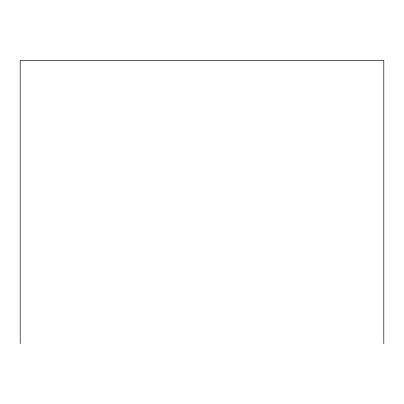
<?xml version="1.0" encoding="UTF-8"?>
<svg xmlns="http://www.w3.org/2000/svg" width="404" height="404" viewBox="0 0 404 404"><rect width="100%" height="100%" fill="white"/><g stroke="black" fill="none" stroke-linecap="round" stroke-linejoin="round"><path stroke-width="0.61" d="M383.8 343.652L383.8 60.348L20.2 60.348L20.2 343.652"/></g></svg>
